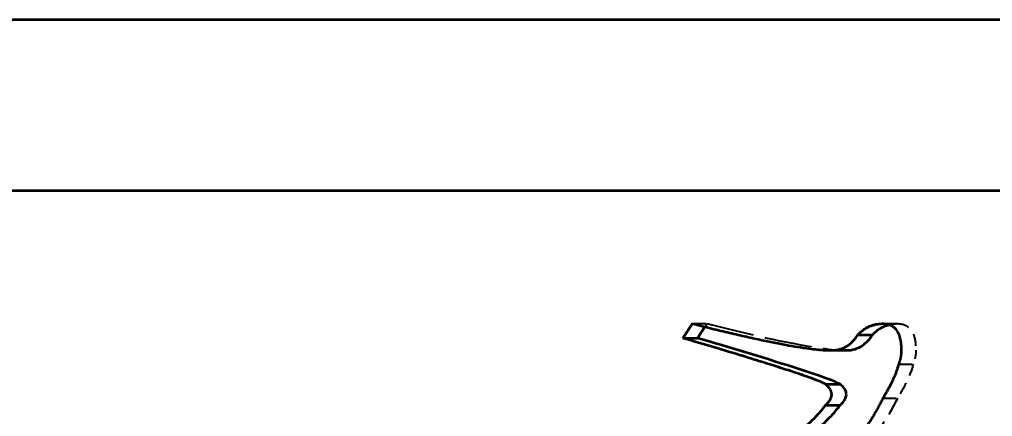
# Model space of a CAD drawing. Header units: millimetres. Extents: x 200 to 5740, y 200 to 4000.
# Drawn here: x 2708.96 to 2720.31, y 3614.61 to 3619.24 of the extents above; entities that cross this region are included whole.
import ezdxf

# ---------------------------------------------------------------- set-up
doc = ezdxf.new("R2010")
doc.units = ezdxf.units.MM
doc.header["$LTSCALE"] = 20
doc.linetypes.add('DASHED', pattern=[0.2067, 0.1654, -0.0413])
for name, color, linetype, lineweight in [('可見 (ISO)', 7, 'Continuous', 35), ('標註 (ISO)', 7, 'Continuous', 18), ('隱藏 (ISO)', 7, 'DASHED', 25)]:
    doc.layers.add(name, color=color, linetype=linetype, lineweight=lineweight)
doc.styles.add('註記文字 (JIS)', font='kaiu.ttf')
doc.dimstyles.new('預設 (JIS)', dxfattribs={"dimscale": 20, "dimtxt": 3, "dimasz": 3, "dimexe": 2, "dimexo": 1, "dimgap": 0.8, "dimtad": 1, "dimrnd": 1e-08, "dimdsep": 46, "dimtxsty": '註記文字 (JIS)', "dimblk": 'Filled-1', "dimcen": 0.09, "dimdle": 10, "dimclrd": 256, "dimclre": 256, "dimclrt": 256, "dimadec": 0, "dimazin": 2, "dimtfac": 0.833333, "dimtmove": 0, "dimatfit": 3, "dimfxl": 0, "dimtolj": 1, "dimtzin": 0, "dimlwd": -1, "dimlwe": -1, "dimarcsym": 0})

# ---------------------------------------------------------------- blocks, each defined once
blk = doc.blocks.new('Filled-1')
at = {"color": 0}
for p, q in [((0, 0), (-1, 0.16667)), ((-1, 0.16667), (-1, -0.16667)), ((-1, 0), (0, 0)), ((-1, -0.16667), (0, 0))]:
    blk.add_line(p, q, dxfattribs=at)
at = {"color": 0, "flags": 128}
blk.add_lwpolyline([(-1, -0.16667), (0, 0)], dxfattribs=at)
at = {"color": 0}
blk.add_solid([(-1, -0.16667), (0, 0), (-1, 0.16667), (-1, -0.16667)], dxfattribs=at)
blk = doc.blocks.new('*D59')
at = {"layer": 'Defpoints', "color": 0}
for p in [(2625.356, 3688.24), (2635.356, 3688.24), (2606.137, 3668.24)]:
    blk.add_point(p, dxfattribs=at)
at = {"layer": '標註 (ISO)'}
for p, q in [((2800.948, 3830.133), (2635.356, 3830.133)), ((2635.356, 3830.133), (2635.356, 3808.24)), ((2635.356, 3748.24), (2635.356, 3808.24)), ((2635.356, 3668.24), (2635.356, 3688.24)), ((2626.137, 3668.24), (2675.356, 3668.24)), ((2635.356, 3608.24), (2635.356, 3548.24))]:
    blk.add_line(p, q, dxfattribs=at)
at = {"layer": '標註 (ISO)', "xscale": 60, "yscale": 60, "zscale": 60}
for p, rotation in [((2635.356, 3688.24), 270), ((2635.356, 3668.24), 90)]:
    blk.add_blockref('Filled-1', p, dxfattribs=dict(at, rotation=rotation))
at = {"layer": '標註 (ISO)', "insert": (2711.356, 3910.111), "char_height": 60, "attachment_point": 1, "style": '註記文字 (JIS)'}
blk.add_mtext('\\A1;20', dxfattribs=at)

msp = doc.modelspace()

# ---------------------------------------------------------------- linework, layer by layer
at = {"layer": '可見 (ISO)'}
for p, q in [((2698.637, 3619.24), (2733.037, 3619.24)), ((2733.037, 3617.24), (2698.637, 3617.24)), ((2716.699, 3615.523), (2716.809, 3615.692)), ((2716.87, 3615.523), (2716.956, 3615.655)), ((2716.699, 3615.523), (2716.87, 3615.523)), ((2718.74, 3615.562), (2718.911, 3615.562)), ((2718.435, 3615.381), (2718.606, 3615.381)), ((2718.362, 3614.985), (2718.533, 3614.985)), ((2718.362, 3614.739), (2718.533, 3614.739))]:
    msp.add_line(p, q, dxfattribs=at)
for points in [[(2716.809, 3615.692), (2718.033, 3615.381), (2718.435, 3615.381)], [(2718.74, 3615.562), (2718.862, 3615.692), (2719.032, 3615.692)], [(2719.032, 3615.692), (2719.246, 3615.692), (2719.246, 3615.381)], [(2718.362, 3614.985), (2718.234, 3615.07), (2716.699, 3615.523)], [(2718.435, 3615.381), (2718.624, 3615.381), (2718.74, 3615.562)], [(2719.246, 3615.381), (2719.246, 3615.296), (2719.215, 3615.219)], [(2719.215, 3615.219), (2719.173, 3615.05), (2719.032, 3614.823)], [(2718.435, 3614.862), (2718.435, 3614.927), (2718.362, 3614.985)], [(2718.362, 3614.739), (2718.435, 3614.81), (2718.435, 3614.862)], [(2719.032, 3614.823), (2718.868, 3614.486), (2718.655, 3614.266)], [(2718.052, 3614.428), (2718.24, 3614.577), (2718.362, 3614.739)]]:
    msp.add_open_spline(points, degree=2, dxfattribs=at)
for points, knots in [([(2718.911, 3615.562), (2718.95, 3615.604), (2718.994, 3615.637), (2719.065, 3615.668), (2719.086, 3615.675), (2719.106, 3615.68)], [-0.0350305, -0.0350305, -0.0350305, -0.0350305, -0.0174736, -0.0174736, -0.01053848, -0.01053848, -0.01053848, -0.01053848]), ([(2718.533, 3614.985), (2718.484, 3615.018), (2718.285, 3615.087), (2717.701, 3615.276), (2717.217, 3615.421), (2716.87, 3615.523)], [-0.1902639, -0.1902639, -0.1902639, -0.1902639, -0.1148407, -0.1148407, 0, 0, 0, 0]), ([(2718.606, 3615.381), (2718.641, 3615.381), (2718.675, 3615.385), (2718.741, 3615.406), (2718.771, 3615.421), (2718.844, 3615.472), (2718.881, 3615.515), (2718.911, 3615.562)], [-0.03902733, -0.03902733, -0.03902733, -0.03902733, -0.02795463, -0.02795463, -0.01723828, -0.01723828, 0, 0, 0, 0]), ([(2718.606, 3614.862), (2718.606, 3614.873), (2718.605, 3614.884), (2718.599, 3614.905), (2718.594, 3614.916), (2718.574, 3614.949), (2718.554, 3614.969), (2718.533, 3614.985)], [-0.01499596, -0.01499596, -0.01499596, -0.01499596, -0.01172954, -0.01172954, -0.00827284, -0.00827284, 0, 0, 0, 0]), ([(2718.533, 3614.739), (2718.55, 3614.755), (2718.566, 3614.773), (2718.588, 3614.804), (2718.596, 3614.819), (2718.605, 3614.843), (2718.606, 3614.852), (2718.606, 3614.862)], [-0.01473898, -0.01473898, -0.01473898, -0.01473898, -0.00770801, -0.00770801, -0.00289351, -0.00289351, 0, 0, 0, 0]), ([(2718.223, 3614.428), (2718.282, 3614.475), (2718.34, 3614.526), (2718.444, 3614.63), (2718.491, 3614.683), (2718.533, 3614.739)], [-0.04546964, -0.04546964, -0.04546964, -0.04546964, -0.0216748, -0.0216748, 0, 0, 0, 0])]:
    msp.add_open_spline(points, degree=3, knots=knots, dxfattribs=at)
at = {"layer": '隱藏 (ISO)', "ltscale": 0.047517}
for p, q in [((2716.809, 3615.692), (2716.98, 3615.692)), ((2719.032, 3615.692), (2719.203, 3615.692)), ((2719.215, 3615.219), (2719.386, 3615.219)), ((2719.032, 3614.823), (2719.203, 3614.823))]:
    msp.add_line(p, q, dxfattribs=at)
at = {"layer": '隱藏 (ISO)', "ltscale": 0.004182}
msp.add_line((2716.956, 3615.655), (2716.98, 3615.692), dxfattribs=at)
at = {"layer": '隱藏 (ISO)', "ltscale": 0.167638}
msp.add_open_spline([(2716.98, 3615.692), (2717.298, 3615.611), (2717.675, 3615.521), (2718.201, 3615.42), (2718.442, 3615.381), (2718.606, 3615.381)], degree=3, knots=[-0.1370587, -0.1370587, -0.1370587, -0.1370587, -0.0526551, -0.0526551, 0, 0, 0, 0], dxfattribs=at)
at = {"layer": '隱藏 (ISO)', "ltscale": 0.009819}
msp.add_open_spline([(2719.106, 3615.68), (2719.138, 3615.688), (2719.17, 3615.692), (2719.203, 3615.692)], degree=3, dxfattribs=at)
at = {"layer": '隱藏 (ISO)', "ltscale": 0.041692}
msp.add_open_spline([(2719.203, 3615.692), (2719.221, 3615.692), (2719.24, 3615.69), (2719.273, 3615.683), (2719.289, 3615.677), (2719.323, 3615.658), (2719.34, 3615.644), (2719.374, 3615.602), (2719.387, 3615.575), (2719.412, 3615.494), (2719.417, 3615.435), (2719.417, 3615.381)], degree=3, knots=[-0.04347819, -0.04347819, -0.04347819, -0.04347819, -0.03774039, -0.03774039, -0.03254128, -0.03254128, -0.02540396, -0.02540396, -0.0162698, -0.0162698, 0, 0, 0, 0], dxfattribs=at)
at = {"layer": '隱藏 (ISO)', "ltscale": 0.015745}
msp.add_open_spline([(2719.417, 3615.381), (2719.417, 3615.353), (2719.414, 3615.325), (2719.404, 3615.271), (2719.396, 3615.244), (2719.386, 3615.219)], degree=3, knots=[-0.01669008, -0.01669008, -0.01669008, -0.01669008, -0.00834504, -0.00834504, 0, 0, 0, 0], dxfattribs=at)
at = {"layer": '隱藏 (ISO)', "ltscale": 0.042038}
msp.add_open_spline([(2719.386, 3615.219), (2719.37, 3615.156), (2719.346, 3615.094), (2719.286, 3614.963), (2719.245, 3614.891), (2719.203, 3614.823)], degree=3, knots=[-0.04362927, -0.04362927, -0.04362927, -0.04362927, -0.02424666, -0.02424666, 0, 0, 0, 0], dxfattribs=at)
at = {"layer": '隱藏 (ISO)', "ltscale": 0.065638}
msp.add_open_spline([(2719.203, 3614.823), (2719.151, 3614.717), (2719.093, 3614.613), (2718.966, 3614.426), (2718.9, 3614.342), (2718.826, 3614.266)], degree=3, knots=[-0.068995, -0.068995, -0.068995, -0.068995, -0.03292983, -0.03292983, 0, 0, 0, 0], dxfattribs=at)

# ---------------------------------------------------------------- dimensions: what is measured, and where the dimension line sits
at = {"layer": '標註 (ISO)'}
dim = msp.add_linear_dim(base=(2635.356, 3688.24), p1=(2606.137, 3668.24), p2=(2625.356, 3688.24), angle=90, dimstyle='預設 (JIS)', override={"dimgap": 0.8, "dimtih": 1, "dimtoh": 1, "dimdec": 2, "dimse2": 1, "dimtol": 0, "dimlim": 0, "dimtp": 0, "dimtm": 0, "dimtdec": 2, "dimtofl": 1, "dimtmove": 1, "dimatfit": 1}, dxfattribs=at)
dim.commit()
dim.dimension.update_dxf_attribs({"geometry": '*D59', "text_midpoint": (2638.007, 3830.133), "dimtype": 160})

doc.saveas('drawing.dxf')
